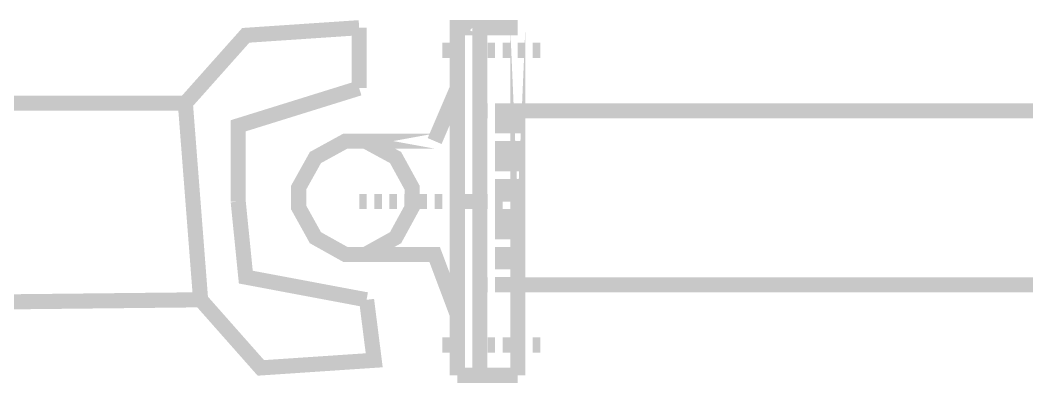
# Model space of a CAD drawing. Extents: x 0.4 to 11.4, y 0.4 to 16.2.
# Drawn here: x 2.943 to 3.1651, y 8.8311 to 8.9111 of the extents above; entities that cross this region are included whole.
import ezdxf

# ---------------------------------------------------------------- set-up
doc = ezdxf.new("R2010")
doc.units = 0
doc.header["$MEASUREMENT"] = 0

msp = doc.modelspace()

# ---------------------------------------------------------------- linework, layer by layer
at = {"color": 0, "const_width": 0.00333}
for points in [[(3.01779, 8.90944), (2.99278, 8.90776), (2.97944, 8.89279), (2.98281, 8.84944)], [(3.01779, 8.90944), (3.01779, 8.89611)], [(3.04443, 8.90944), (3.04443, 8.83279), (3.03944, 8.83279)], [(3.03776, 8.90446), (3.03614, 8.90446)], [(3.03944, 8.90446), (3.04113, 8.90446)], [(3.04113, 8.90446), (3.03944, 8.90446)], [(3.04275, 8.90446), (3.04443, 8.90446)], [(3.04443, 8.90446), (3.04275, 8.90446)], [(3.04611, 8.90446), (3.04779, 8.90446)], [(3.04779, 8.90446), (3.04611, 8.90446)], [(3.04943, 8.90446), (3.05111, 8.90446)], [(3.05279, 8.90446), (3.05447, 8.90446)], [(3.0561, 8.90446), (3.05778, 8.90446)], [(3.01779, 8.89611), (2.9911, 8.88781), (2.9911, 8.8711)], [(3.03444, 8.88444), (3.03944, 8.89611)], [(2.97944, 8.89279), (2.82113, 8.89279)], [(3.04443, 8.89111), (3.04611, 8.89111)], [(3.04779, 8.89111), (3.04943, 8.89111), (3.05111, 8.89111), (3.05279, 8.89111)], [(3.05111, 8.89111), (3.04943, 8.88943)], [(3.04943, 8.88943), (3.04943, 8.88781), (3.04943, 8.88613)], [(3.05111, 8.89111), (3.05111, 8.88943), (3.05111, 8.88781), (3.05111, 8.88613)], [(3.05111, 8.88613), (3.05111, 8.88781), (3.05111, 8.88943), (3.05111, 8.89111), (3.05279, 8.89111), (3.05279, 8.88943), (3.05279, 8.88781), (3.05279, 8.88613)], [(3.17779, 8.89111), (3.05279, 8.89111)], [(3.04943, 8.88444), (3.04943, 8.88276), (3.04943, 8.88112), (3.04943, 8.87944), (3.04943, 8.87776)], [(3.05111, 8.88444), (3.05111, 8.88276), (3.05111, 8.88112), (3.05111, 8.87944), (3.05111, 8.87776)], [(3.05111, 8.87776), (3.05111, 8.87944), (3.05111, 8.88112), (3.05111, 8.88276), (3.05111, 8.88444)], [(3.05279, 8.88444), (3.05279, 8.88276), (3.05279, 8.88112), (3.05279, 8.87944), (3.05279, 8.87776)], [(3.04943, 8.87608), (3.04943, 8.87446), (3.04943, 8.87278), (3.04943, 8.8711)], [(3.05111, 8.87608), (3.05111, 8.87446), (3.05111, 8.87278), (3.05111, 8.8711)], [(3.05111, 8.8711), (3.05111, 8.87278), (3.05111, 8.87446), (3.05111, 8.87608)], [(3.05279, 8.87608), (3.05279, 8.87446), (3.05279, 8.87278), (3.05279, 8.8711)], [(3.01942, 8.84944), (2.99278, 8.85444), (2.9911, 8.8711)], [(3.01779, 8.8711), (3.01942, 8.8711)], [(3.02111, 8.8711), (3.02279, 8.8711)], [(3.02447, 8.8711), (3.0261, 8.8711)], [(3.02778, 8.8711), (3.02946, 8.8711)], [(3.03108, 8.8711), (3.03276, 8.8711)], [(3.03444, 8.8711), (3.03614, 8.8711)], [(3.03776, 8.8711), (3.03944, 8.8711)], [(3.04113, 8.8711), (3.04275, 8.8711)], [(3.04443, 8.8711), (3.04611, 8.8711)], [(3.04779, 8.8711), (3.04943, 8.8711)], [(3.04943, 8.86947), (3.04943, 8.86778), (3.04943, 8.8661), (3.04943, 8.86442), (3.04943, 8.86279)], [(3.05111, 8.86947), (3.05111, 8.86778), (3.05111, 8.8661), (3.05111, 8.86442), (3.05111, 8.86279)], [(3.05111, 8.86279), (3.05111, 8.86442), (3.05111, 8.8661), (3.05111, 8.86778), (3.05111, 8.86947)], [(3.05279, 8.86947), (3.05279, 8.86778), (3.05279, 8.8661), (3.05279, 8.86442), (3.05279, 8.86279)], [(3.04943, 8.86111), (3.04943, 8.85943), (3.04943, 8.85781), (3.04943, 8.85612)], [(3.05111, 8.86111), (3.05111, 8.85943), (3.05111, 8.85781), (3.05111, 8.85612)], [(3.05111, 8.85612), (3.05111, 8.85781), (3.05111, 8.85943), (3.05111, 8.86111)], [(3.05279, 8.86111), (3.05279, 8.85943), (3.05279, 8.85781), (3.05279, 8.85612)], [(3.01611, 8.85943), (3.03444, 8.85943), (3.03944, 8.84614)], [(3.01611, 8.85943), (3.03444, 8.85943)], [(3.04943, 8.85444), (3.04943, 8.85275), (3.05111, 8.85275)], [(3.05111, 8.85444), (3.05111, 8.85275)], [(3.05279, 8.85275), (3.05111, 8.85275), (3.05111, 8.85444)], [(3.05279, 8.85444), (3.05279, 8.85275)], [(3.04443, 8.85275), (3.04611, 8.85275)], [(3.04779, 8.85275), (3.04943, 8.85275), (3.05111, 8.85275), (3.05279, 8.85275)], [(3.17611, 8.85275), (3.05279, 8.85275)], [(2.98281, 8.84944), (2.82611, 8.84776)], [(3.01942, 8.84944), (3.02111, 8.8361), (2.9961, 8.83442), (2.98281, 8.84944)], [(3.03776, 8.83946), (3.03614, 8.83946)], [(3.03944, 8.83946), (3.04113, 8.83946)], [(3.04113, 8.83946), (3.03944, 8.83946)], [(3.04275, 8.83946), (3.04443, 8.83946)], [(3.04443, 8.83946), (3.04275, 8.83946)], [(3.04611, 8.83946), (3.04779, 8.83946)], [(3.04779, 8.83946), (3.04611, 8.83946)], [(3.04943, 8.83946), (3.05111, 8.83946)], [(3.05279, 8.83946), (3.05447, 8.83946)], [(3.0561, 8.83946), (3.05778, 8.83946)]]:
    msp.add_lwpolyline(points, dxfattribs=at)
for points in [[(3.04443, 8.90944), (3.03944, 8.90944), (3.03944, 8.83279), (3.03944, 8.90944), (3.04443, 8.90944)], [(3.04443, 8.83279), (3.04443, 8.90944), (3.05279, 8.90944), (3.04443, 8.90944), (3.04443, 8.83279), (3.05279, 8.83279), (3.04443, 8.83279), (3.04443, 8.90944), (3.04443, 8.83279), (3.04443, 8.90944), (3.04443, 8.83279), (3.04443, 8.90944), (3.04443, 8.83279)], [(3.05279, 8.90944), (3.05279, 8.83279), (3.05279, 8.90944)], [(3.02946, 8.87196), (3.02946, 8.87418), (3.02582, 8.88081), (3.01915, 8.88444), (3.01693, 8.88444), (3.01476, 8.88444), (3.00814, 8.88081), (3.00444, 8.87418), (3.00444, 8.87196), (3.00444, 8.86979), (3.00814, 8.86313), (3.01476, 8.85943), (3.01693, 8.85943), (3.01915, 8.85943), (3.02582, 8.86313), (3.02946, 8.86979), (3.02946, 8.87196)], [(3.03444, 8.88444), (3.01611, 8.88444), (3.03444, 8.88444)], [(3.01611, 8.8711), (3.01611, 8.8711)], [(3.04943, 8.85444), (3.04943, 8.85444)]]:
    msp.add_lwpolyline(points, close=True, dxfattribs=at)

doc.saveas('drawing.dxf')
